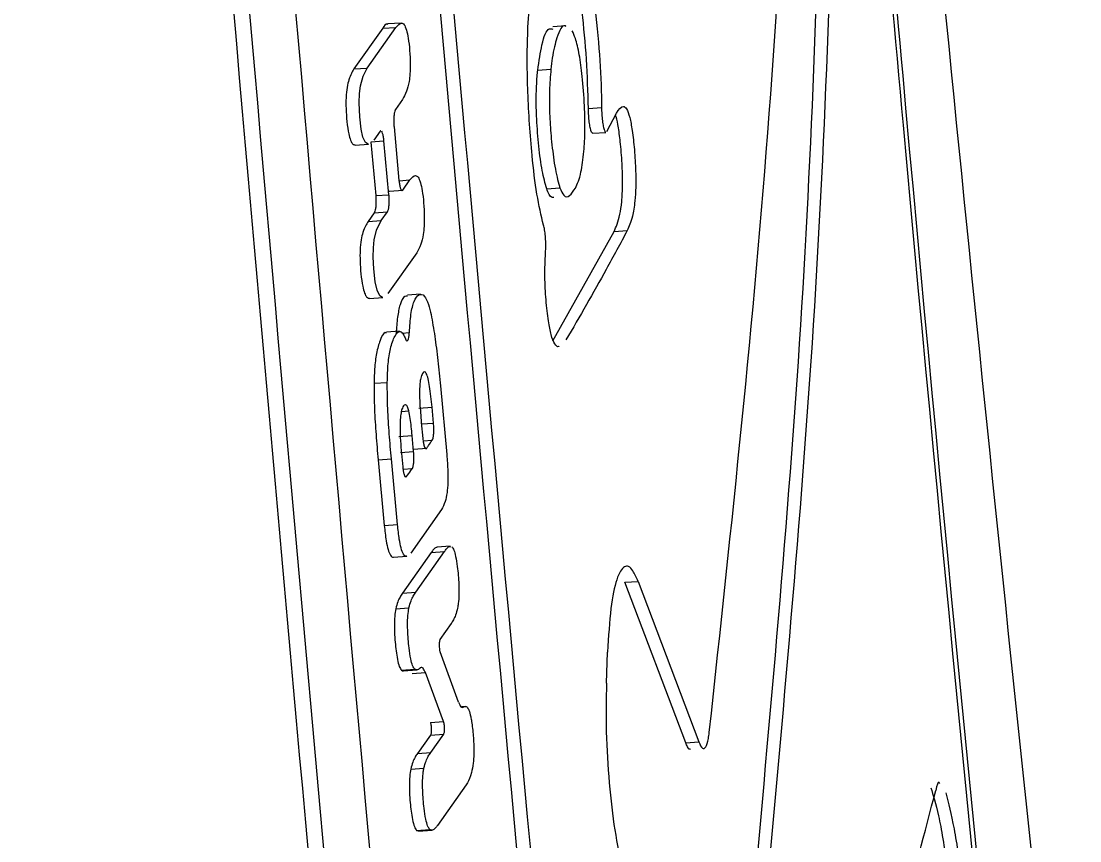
# Model space of a CAD drawing. Header units: millimetres. Extents: x -7720 to 6073, y -7402 to 5433.
# Drawn here: x 1649.54 to 1665.54, y -589.48 to -577.09 of the extents above; entities that cross this region are included whole.
import ezdxf

# ---------------------------------------------------------------- set-up
doc = ezdxf.new("R2010")
doc.units = ezdxf.units.MM
for name, color, linetype in [('DIKOM_ОБЪЕКТ', 7, 'Continuous'), ('DIKOM_РАЗМЕР_ЗОНА', 7, 'Continuous'), ('DIKOM_РАЗМЕР_ОБЪЕКТА', 7, 'Continuous')]:
    doc.layers.add(name, color=color, linetype=linetype)
doc.styles.add('style1', font='arial.ttf', dxfattribs={"width": 0.8})
doc.dimstyles.new('1-50', dxfattribs={"dimtxt": 300, "dimasz": 200, "dimexe": 100, "dimexo": 0, "dimgap": 100, "dimtad": 1, "dimtxsty": 'style1', "dimcen": 200, "dimclrd": 7, "dimclre": 7, "dimclrt": 7, "dimadec": 1, "dimazin": 2, "dimtfac": 1, "dimtmove": 0, "dimatfit": 2, "dimfxl": 0, "dimlwd": 25, "dimlwe": 18, "dimarcsym": 0})

# ---------------------------------------------------------------- blocks, each defined once
blk = doc.blocks.new('*D1')
at = {"layer": 'Defpoints', "color": 0, "transparency": 16777216}
for p in [(-3938.714, 77.288), (4572.676, -275.211), (4572.676, -6577.897)]:
    blk.add_point(p, dxfattribs=at)
at = {"layer": 'DIKOM_РАЗМЕР_ОБЪЕКТА', "color": 7, "lineweight": 18, "transparency": 16777216}
for p, q in [((-3938.714, 77.288), (-3938.714, -6677.897)), ((4572.676, -275.211), (4572.676, -6677.897))]:
    blk.add_line(p, q, dxfattribs=at)
at = {"layer": 'DIKOM_РАЗМЕР_ОБЪЕКТА', "color": 7, "lineweight": 25, "transparency": 16777216}
blk.add_line((-3738.714, -6577.897), (4372.676, -6577.897), dxfattribs=at)
at = {"layer": 'DIKOM_РАЗМЕР_ОБЪЕКТА', "color": 7, "transparency": 16777216}
for points in [[(-3738.714, -6544.563), (-3738.714, -6611.23), (-3938.714, -6577.897)], [(4372.676, -6544.563), (4372.676, -6611.23), (4572.676, -6577.897)]]:
    blk.add_solid(points, dxfattribs=at)
at = {"layer": 'DIKOM_РАЗМЕР_ОБЪЕКТА', "color": 7, "transparency": 16777216, "insert": (316.981, -6324.725), "char_height": 300, "attachment_point": 5, "style": 'style1'}
blk.add_mtext('8500', dxfattribs=at)
blk = doc.blocks.new('*D2')
at = {"layer": 'Defpoints', "color": 0, "transparency": 16777216}
for p in [(-2365.162, 5433.022), (-7269.562, -6016.09), (1800.959, -6016.09)]:
    blk.add_point(p, dxfattribs=at)
at = {"layer": 'DIKOM_РАЗМЕР_ЗОНА', "color": 7, "lineweight": 18, "transparency": 16777216}
for p, q in [((-2365.162, 5433.022), (-7369.562, 5433.022)), ((1800.959, -6016.09), (-7369.562, -6016.09))]:
    blk.add_line(p, q, dxfattribs=at)
at = {"layer": 'DIKOM_РАЗМЕР_ЗОНА', "color": 7, "lineweight": 25, "transparency": 16777216}
blk.add_line((-7269.562, 5233.022), (-7269.562, -5816.09), dxfattribs=at)
at = {"layer": 'DIKOM_РАЗМЕР_ЗОНА', "color": 7, "transparency": 16777216}
for points in [[(-7302.895, 5233.022), (-7236.229, 5233.022), (-7269.562, 5433.022)], [(-7302.895, -5816.09), (-7236.229, -5816.09), (-7269.562, -6016.09)]]:
    blk.add_solid(points, dxfattribs=at)
at = {"layer": 'DIKOM_РАЗМЕР_ЗОНА', "color": 7, "transparency": 16777216, "insert": (-7522.734, -291.534), "char_height": 300, "attachment_point": 5, "rotation": 90, "style": 'style1'}
blk.add_mtext('11500', dxfattribs=at)
blk = doc.blocks.new('*D3')
at = {"layer": 'Defpoints', "color": 0, "transparency": 16777216}
for p in [(-5938.714, -432.437), (6072.676, -1006.937), (6072.676, -7302.437)]:
    blk.add_point(p, dxfattribs=at)
at = {"layer": 'DIKOM_РАЗМЕР_ЗОНА', "color": 7, "lineweight": 18, "transparency": 16777216}
for p, q in [((-5938.714, -432.437), (-5938.714, -7402.437)), ((6072.676, -1006.937), (6072.676, -7402.437))]:
    blk.add_line(p, q, dxfattribs=at)
at = {"layer": 'DIKOM_РАЗМЕР_ЗОНА', "color": 7, "lineweight": 25, "transparency": 16777216}
blk.add_line((-5738.714, -7302.437), (5872.676, -7302.437), dxfattribs=at)
at = {"layer": 'DIKOM_РАЗМЕР_ЗОНА', "color": 7, "transparency": 16777216}
for points in [[(-5738.714, -7269.103), (-5738.714, -7335.77), (-5938.714, -7302.437)], [(5872.676, -7269.103), (5872.676, -7335.77), (6072.676, -7302.437)]]:
    blk.add_solid(points, dxfattribs=at)
at = {"layer": 'DIKOM_РАЗМЕР_ЗОНА', "color": 7, "transparency": 16777216, "insert": (66.981, -7049.265), "char_height": 300, "attachment_point": 5, "style": 'style1'}
blk.add_mtext('12000', dxfattribs=at)

msp = doc.modelspace()

# ---------------------------------------------------------------- linework, layer by layer
at = {"layer": 'DIKOM_ОБЪЕКТ', "color": 7, "linetype": 'Continuous', "lineweight": 15}
for p, q in [((1655.283, -577.117), (1655.083, -577.131)), ((1657.775, -577.158), (1657.575, -577.172)), ((1655.005, -577.196), (1654.57, -577.81)), ((1654.77, -577.797), (1655.205, -577.182)), ((1655.005, -577.196), (1655.205, -577.182)), ((1654.57, -577.81), (1654.77, -577.797)), ((1657.348, -577.828), (1657.548, -577.814)), ((1655.304, -578.27), (1655.196, -578.425)), ((1658.114, -578.407), (1658.313, -578.393)), ((1658.391, -578.758), (1658.541, -578.479)), ((1654.965, -578.752), (1654.87, -578.885)), ((1655.175, -578.683), (1655.25, -579.496)), ((1654.823, -578.912), (1655.023, -578.898)), ((1654.824, -578.919), (1654.898, -579.725)), ((1655.098, -579.711), (1655.023, -578.898)), ((1658.18, -578.783), (1658.379, -578.769)), ((1654.59, -578.962), (1654.79, -578.949)), ((1655.251, -579.5), (1655.416, -579.488)), ((1655.308, -579.643), (1655.416, -579.488)), ((1654.898, -579.725), (1655.098, -579.711)), ((1655.108, -579.657), (1655.308, -579.643)), ((1657.484, -579.622), (1657.683, -579.608)), ((1654.877, -579.984), (1654.782, -580.117)), ((1654.877, -579.984), (1655.077, -579.97)), ((1654.982, -580.103), (1655.077, -579.97)), ((1654.782, -580.117), (1654.982, -580.103)), ((1657.576, -581.921), (1658.502, -580.268)), ((1658.502, -580.268), (1658.701, -580.254)), ((1655.518, -580.589), (1655.084, -581.204)), ((1654.805, -581.28), (1655.005, -581.267)), ((1655.578, -581.215), (1655.379, -581.229)), ((1655.259, -581.776), (1655.059, -581.79)), ((1655.294, -581.803), (1655.407, -581.795)), ((1654.873, -582.561), (1655.073, -582.547)), ((1655.876, -582.6), (1655.972, -583.64)), ((1655.551, -582.935), (1655.75, -582.922)), ((1655.773, -583.164), (1655.75, -582.922)), ((1655.287, -582.987), (1655.4, -582.979)), ((1655.588, -583.154), (1655.611, -583.396)), ((1655.59, -583.176), (1655.773, -583.164)), ((1655.25, -583.364), (1655.45, -583.35)), ((1655.472, -583.592), (1655.45, -583.35)), ((1655.469, -583.556), (1655.669, -583.542)), ((1655.616, -583.432), (1655.753, -583.422)), ((1654.935, -583.718), (1655.135, -583.704)), ((1654.935, -583.718), (1655.028, -584.71)), ((1655.228, -584.696), (1655.135, -583.704)), ((1655.272, -583.606), (1655.472, -583.592)), ((1655.288, -583.623), (1655.306, -583.824)), ((1655.311, -583.86), (1655.451, -583.851)), ((1655.346, -583.972), (1655.365, -583.971)), ((1655.894, -584.468), (1655.428, -585.128)), ((1655.028, -584.71), (1655.228, -584.696)), ((1655.737, -585.119), (1655.303, -585.733)), ((1655.503, -585.719), (1655.937, -585.105)), ((1655.737, -585.119), (1655.937, -585.105)), ((1656.026, -585.025), (1655.826, -585.039)), ((1655.168, -585.189), (1655.368, -585.175)), ((1658.667, -585.569), (1658.866, -585.555)), ((1659.585, -587.996), (1658.667, -585.569)), ((1658.866, -585.555), (1659.784, -587.982)), ((1655.303, -585.733), (1655.503, -585.719)), ((1655.201, -585.969), (1655.401, -585.955)), ((1656.038, -586.193), (1655.87, -586.433)), ((1656.15, -587.383), (1655.871, -586.62)), ((1658.387, -587.092), (1658.404, -586.624)), ((1655.289, -586.897), (1655.489, -586.883)), ((1655.319, -586.908), (1655.519, -586.894)), ((1655.45, -586.948), (1655.65, -586.934)), ((1655.925, -587.675), (1655.65, -586.934)), ((1656.252, -587.445), (1656.198, -587.449)), ((1655.725, -587.689), (1655.925, -587.675)), ((1655.726, -587.88), (1655.53, -588.155)), ((1655.726, -587.88), (1655.926, -587.866)), ((1655.73, -588.142), (1655.926, -587.866)), ((1659.585, -587.996), (1659.784, -587.982)), ((1655.53, -588.155), (1655.73, -588.142)), ((1655.428, -588.391), (1655.628, -588.377)), ((1656.267, -588.628), (1655.834, -589.243)), ((1655.516, -589.319), (1655.717, -589.305)), ((1655.516, -589.319), (1655.546, -589.326)), ((1655.546, -589.33), (1655.746, -589.316))]:
    msp.add_line(p, q, dxfattribs=at)
at = {"layer": 'DIKOM_ОБЪЕКТ', "color": 7, "linetype": 'Continuous', "lineweight": 15, "flags": 128}
for points in [[(1654.789, -578.944), (1654.783, -578.949), (1654.744, -578.924), (1654.706, -578.841), (1654.679, -578.719), (1654.658, -578.533), (1654.648, -578.323), (1654.654, -578.182), (1654.668, -578.064), (1654.707, -577.919), (1654.77, -577.797), (1654.77, -577.797)], [(1655.005, -581.263), (1655, -581.267), (1654.959, -581.241), (1654.92, -581.155), (1654.892, -581.029), (1654.87, -580.834), (1654.861, -580.656), (1654.864, -580.513), (1654.877, -580.391), (1654.91, -580.249), (1654.982, -580.103), (1654.982, -580.103)]]:
    msp.add_lwpolyline(points, dxfattribs=at)
at = {"layer": 'DIKOM_ОБЪЕКТ', "color": 7, "linetype": 'Continuous', "lineweight": 15}
for points, knots in [([(1651.505, -562.594), (1652.447, -573.51), (1655.636, -610.457), (1659.558, -647.354), (1662.321, -673.35)], [0, 0, 0, 0, 0.295436, 1, 1, 1, 1]), ([(1651.746, -562.594), (1652.679, -573.42), (1655.853, -610.279), (1659.776, -647.086), (1662.546, -673.082)], [0, 0, 0, 0, 0.2937248, 1, 1, 1, 1]), ([(1652.454, -562.594), (1653.357, -573.153), (1656.489, -609.745), (1660.413, -646.283), (1663.205, -672.277)], [0, 0, 0, 0, 0.288549, 1, 1, 1, 1]), ([(1665.063, -667.1), (1663.679, -654.488), (1660.913, -629.266), (1657.424, -594.429), (1655.449, -572.196), (1654.597, -562.594)], [0, 0, 0, 0, 0.362286, 0.724572, 1, 1, 1, 1]), ([(1654.798, -562.594), (1655.649, -572.185), (1657.623, -594.409), (1661.111, -629.242), (1663.879, -654.471), (1665.262, -667.086)], [0, 0, 0, 0, 0.275129, 0.637564, 1, 1, 1, 1]), ([(1671.767, -657.179), (1670.133, -644.106), (1666.867, -617.959), (1663.493, -586.42), (1661.941, -567.949), (1661.49, -562.594)], [0, 0, 0, 0, 0.4152222, 0.8304415, 1, 1, 1, 1]), ([(1671.82, -656.922), (1670.183, -643.85), (1666.909, -617.704), (1663.539, -586.25), (1661.995, -567.865), (1661.553, -562.594)], [0, 0, 0, 0, 0.4163411, 0.8326791, 1, 1, 1, 1]), ([(1675.905, -673.036), (1675.448, -670.199), (1674.4, -663.695), (1672.837, -653.325), (1671.202, -641.952), (1669.634, -630.39), (1668.132, -618.653), (1666.7, -606.748), (1665.339, -594.687), (1664.057, -582.473), (1662.999, -571.772), (1662.404, -565.105), (1662.179, -562.594)], [0, 0, 0, 0, 0.081496, 0.186806, 0.29255, 0.398703, 0.505243, 0.612145, 0.719386, 0.826945, 0.934799, 1, 1, 1, 1]), ([(1659.941, -587.84), (1660.279, -584.72), (1660.954, -578.477), (1661.209, -572.258), (1661.337, -569.147)], [0, 0, 0, 0, 0.499781, 1, 1, 1, 1]), ([(1661.696, -572.015), (1661.619, -574.959), (1661.465, -580.85), (1660.931, -586.764), (1660.664, -589.722)], [0, 0, 0, 0, 0.499801, 1, 1, 1, 1]), ([(1660.863, -589.708), (1661.13, -586.752), (1661.664, -580.838), (1661.818, -574.948), (1661.895, -572.002)], [0, 0, 0, 0, 0.499802, 1, 1, 1, 1]), ([(1658.114, -578.407), (1658.106, -578.159), (1658.092, -577.664), (1658.022, -576.922), (1657.955, -576.521), (1657.921, -576.318)], [0, 0, 0, 0, 0.331961, 0.662613, 1, 1, 1, 1]), ([(1658.12, -576.304), (1658.145, -576.446), (1658.207, -576.8), (1658.276, -577.469), (1658.308, -578.047), (1658.312, -578.338), (1658.313, -578.393)], [0, 0, 0, 0, 0.2410635, 0.6019757, 0.9249907, 1, 1, 1, 1]), ([(1657.435, -580.17), (1657.401, -580.023), (1657.331, -579.73), (1657.248, -579.022), (1657.188, -578.171), (1657.186, -577.331), (1657.217, -576.9), (1657.229, -576.733)], [0, 0, 0, 0, 0.170211, 0.339538, 0.593568, 0.841855, 1, 1, 1, 1]), ([(1655.083, -577.137), (1655.079, -577.135), (1655.052, -577.123), (1655.027, -577.162), (1655.005, -577.196)], [0, 0, 0, 0, 0.129527, 1, 1, 1, 1]), ([(1655.205, -577.182), (1655.232, -577.149), (1655.271, -577.101), (1655.327, -577.132), (1655.363, -577.209), (1655.393, -577.352), (1655.413, -577.533), (1655.423, -577.723), (1655.418, -577.886), (1655.4, -578.032), (1655.362, -578.173), (1655.325, -578.235), (1655.304, -578.27)], [0, 0, 0, 0, 0.190724, 0.272121, 0.354348, 0.426176, 0.512754, 0.603454, 0.668452, 0.733254, 0.844599, 1, 1, 1, 1]), ([(1657.776, -577.171), (1657.771, -577.167), (1657.72, -577.128), (1657.646, -577.295), (1657.577, -577.557), (1657.554, -577.757), (1657.548, -577.814)], [0, 0, 0, 0, 0.050102, 0.520947, 0.865178, 1, 1, 1, 1]), ([(1657.348, -577.828), (1657.368, -577.692), (1657.411, -577.388), (1657.496, -577.183), (1657.558, -577.204), (1657.578, -577.21)], [0, 0, 0, 0, 0.353264, 0.792836, 1, 1, 1, 1]), ([(1658.046, -579.058), (1658.053, -578.955), (1658.066, -578.747), (1658.057, -578.341), (1658.026, -577.942), (1657.978, -577.582), (1657.924, -577.35), (1657.886, -577.27), (1657.871, -577.237)], [0, 0, 0, 0, 0.1670741, 0.3348004, 0.5394949, 0.7067972, 0.8749, 1, 1, 1, 1]), ([(1654.57, -577.81), (1654.543, -577.855), (1654.504, -577.918), (1654.465, -578.083), (1654.448, -578.235), (1654.448, -578.421), (1654.462, -578.612), (1654.485, -578.784), (1654.517, -578.894), (1654.551, -578.957), (1654.576, -578.956), (1654.59, -578.956)], [0, 0, 0, 0, 0.230651, 0.329855, 0.430093, 0.517515, 0.623946, 0.735563, 0.814942, 0.894048, 1, 1, 1, 1]), ([(1657.484, -579.622), (1657.46, -579.537), (1657.413, -579.367), (1657.362, -578.984), (1657.33, -578.593), (1657.322, -578.222), (1657.334, -577.98), (1657.345, -577.86), (1657.348, -577.828)], [0, 0, 0, 0, 0.203467, 0.407355, 0.609531, 0.774178, 0.93862, 1, 1, 1, 1]), ([(1657.548, -577.814), (1657.539, -577.919), (1657.521, -578.129), (1657.526, -578.51), (1657.553, -578.888), (1657.597, -579.257), (1657.647, -579.491), (1657.678, -579.59), (1657.683, -579.608)], [0, 0, 0, 0, 0.188227, 0.377912, 0.541353, 0.737343, 0.951903, 1, 1, 1, 1]), ([(1655.196, -578.425), (1655.195, -578.427), (1655.189, -578.436), (1655.18, -578.466), (1655.173, -578.522), (1655.17, -578.59), (1655.172, -578.646), (1655.175, -578.676), (1655.175, -578.683)], [0, 0, 0, 0, 0.070235, 0.286845, 0.50335, 0.718828, 0.932925, 1, 1, 1, 1]), ([(1658.18, -578.782), (1658.177, -578.782), (1658.168, -578.779), (1658.153, -578.747), (1658.137, -578.681), (1658.124, -578.591), (1658.116, -578.495), (1658.114, -578.434), (1658.114, -578.407)], [0, 0, 0, 0, 0.108527, 0.294662, 0.48087, 0.666713, 0.852212, 1, 1, 1, 1]), ([(1658.313, -578.393), (1658.314, -578.427), (1658.315, -578.496), (1658.325, -578.596), (1658.339, -578.682), (1658.355, -578.742), (1658.37, -578.77), (1658.377, -578.766), (1658.379, -578.765)], [0, 0, 0, 0, 0.185286, 0.370937, 0.556536, 0.742276, 0.928259, 1, 1, 1, 1]), ([(1658.541, -578.479), (1658.574, -578.426), (1658.622, -578.351), (1658.691, -578.4), (1658.738, -578.522), (1658.78, -578.747), (1658.811, -579.033), (1658.83, -579.334), (1658.831, -579.605), (1658.816, -579.849), (1658.774, -580.093), (1658.729, -580.193), (1658.701, -580.254)], [0, 0, 0, 0, 0.188866, 0.268756, 0.349467, 0.420162, 0.504286, 0.593274, 0.661032, 0.728685, 0.835275, 1, 1, 1, 1]), ([(1658.502, -580.268), (1658.534, -580.197), (1658.579, -580.095), (1658.621, -579.826), (1658.634, -579.572), (1658.627, -579.261), (1658.604, -578.962), (1658.572, -578.706), (1658.544, -578.558), (1658.528, -578.518), (1658.524, -578.51)], [0, 0, 0, 0, 0.277035, 0.400973, 0.526199, 0.634444, 0.770903, 0.881641, 0.974952, 1, 1, 1, 1]), ([(1654.975, -578.745), (1654.975, -578.745), (1654.971, -578.742), (1654.968, -578.747), (1654.965, -578.752)], [0, 0, 0, 0, 0.10078, 1, 1, 1, 1]), ([(1655.023, -578.898), (1655.021, -578.876), (1655.016, -578.833), (1655.003, -578.78), (1654.994, -578.762), (1654.989, -578.753)], [0, 0, 0, 0, 0.332449, 0.66555, 1, 1, 1, 1]), ([(1657.917, -579.611), (1657.932, -579.58), (1657.963, -579.518), (1658.011, -579.354), (1658.033, -579.17), (1658.046, -579.058)], [0, 0, 0, 0, 0.289953, 0.571564, 1, 1, 1, 1]), ([(1655.25, -579.496), (1655.253, -579.518), (1655.258, -579.562), (1655.27, -579.613), (1655.284, -579.645), (1655.297, -579.654), (1655.305, -579.646), (1655.308, -579.643)], [0, 0, 0, 0, 0.212412, 0.42549, 0.638793, 0.853713, 1, 1, 1, 1]), ([(1655.416, -579.488), (1655.444, -579.454), (1655.483, -579.407), (1655.539, -579.438), (1655.575, -579.515), (1655.605, -579.656), (1655.625, -579.837), (1655.635, -580.025), (1655.631, -580.193), (1655.614, -580.343), (1655.577, -580.49), (1655.54, -580.552), (1655.518, -580.589)], [0, 0, 0, 0, 0.192483, 0.272692, 0.353773, 0.425006, 0.510176, 0.600028, 0.666787, 0.733421, 0.841051, 1, 1, 1, 1]), ([(1655.077, -579.97), (1655.077, -579.969), (1655.082, -579.962), (1655.09, -579.939), (1655.099, -579.887), (1655.103, -579.821), (1655.102, -579.76), (1655.099, -579.724), (1655.098, -579.711)], [0, 0, 0, 0, 0.017992, 0.234675, 0.451302, 0.667014, 0.881427, 1, 1, 1, 1]), ([(1655.108, -579.657), (1655.107, -579.657), (1655.104, -579.662), (1655.1, -579.662), (1655.097, -579.661)], [0, 0, 0, 0, 0.193251, 1, 1, 1, 1]), ([(1657.59, -579.752), (1657.588, -579.752), (1657.567, -579.764), (1657.53, -579.738), (1657.496, -579.652), (1657.484, -579.622)], [0, 0, 0, 0, 0.032732, 0.654458, 1, 1, 1, 1]), ([(1657.683, -579.608), (1657.702, -579.651), (1657.752, -579.763), (1657.833, -579.736), (1657.888, -579.654), (1657.917, -579.611)], [0, 0, 0, 0, 0.232056, 0.5964173, 1, 1, 1, 1]), ([(1654.898, -579.725), (1654.899, -579.733), (1654.901, -579.763), (1654.903, -579.819), (1654.9, -579.886), (1654.893, -579.942), (1654.884, -579.972), (1654.878, -579.981), (1654.877, -579.984)], [0, 0, 0, 0, 0.072257, 0.284773, 0.497756, 0.71167, 0.926956, 1, 1, 1, 1]), ([(1654.782, -580.117), (1654.755, -580.161), (1654.716, -580.224), (1654.677, -580.388), (1654.66, -580.54), (1654.66, -580.725), (1654.674, -580.914), (1654.697, -581.087), (1654.728, -581.204), (1654.765, -581.273), (1654.79, -581.275), (1654.805, -581.276)], [0, 0, 0, 0, 0.2284224, 0.3262978, 0.4252084, 0.5115189, 0.6159173, 0.7261405, 0.807278, 0.8882526, 1, 1, 1, 1]), ([(1657.467, -580.584), (1657.468, -580.554), (1657.471, -580.492), (1657.468, -580.387), (1657.459, -580.287), (1657.447, -580.214), (1657.438, -580.181), (1657.435, -580.17)], [0, 0, 0, 0, 0.221711, 0.444104, 0.666021, 0.887591, 1, 1, 1, 1]), ([(1658.701, -580.254), (1658.597, -580.449), (1658.302, -580.999), (1657.982, -581.551), (1657.775, -581.907)], [0, 0, 0, 0, 0.354505, 1, 1, 1, 1]), ([(1657.669, -582), (1657.667, -582.003), (1657.647, -582.022), (1657.605, -581.975), (1657.551, -581.85), (1657.504, -581.607), (1657.47, -581.302), (1657.453, -580.963), (1657.458, -580.724), (1657.465, -580.612), (1657.467, -580.584)], [0, 0, 0, 0, 0.022838, 0.175638, 0.330087, 0.463097, 0.632001, 0.804867, 0.951568, 1, 1, 1, 1]), ([(1655.38, -581.244), (1655.366, -581.243), (1655.325, -581.24), (1655.269, -581.34), (1655.225, -581.552), (1655.213, -581.724), (1655.207, -581.809)], [0, 0, 0, 0, 0.177873, 0.515719, 0.758425, 1, 1, 1, 1]), ([(1655.407, -581.795), (1655.414, -581.699), (1655.427, -581.505), (1655.479, -581.296), (1655.551, -581.207), (1655.627, -581.214), (1655.692, -581.347), (1655.722, -581.471), (1655.735, -581.524)], [0, 0, 0, 0, 0.162558, 0.326411, 0.523483, 0.734447, 0.884624, 1, 1, 1, 1]), ([(1655.735, -581.524), (1655.755, -581.631), (1655.794, -581.844), (1655.838, -582.218), (1655.863, -582.472), (1655.876, -582.6)], [0, 0, 0, 0, 0.332986, 0.6643, 1, 1, 1, 1]), ([(1655.06, -581.8), (1655.054, -581.798), (1655.019, -581.786), (1654.966, -581.901), (1654.909, -582.083), (1654.879, -582.321), (1654.875, -582.488), (1654.873, -582.561)], [0, 0, 0, 0, 0.064364, 0.363956, 0.621633, 0.834782, 1, 1, 1, 1]), ([(1655.073, -582.547), (1655.076, -582.45), (1655.082, -582.256), (1655.123, -582.006), (1655.187, -581.836), (1655.258, -581.75), (1655.315, -581.809), (1655.34, -581.871), (1655.348, -581.891)], [0, 0, 0, 0, 0.167438, 0.335219, 0.555342, 0.788357, 0.932219, 1, 1, 1, 1]), ([(1655.348, -581.891), (1655.352, -581.899), (1655.36, -581.918), (1655.374, -581.925), (1655.388, -581.91), (1655.399, -581.871), (1655.405, -581.828), (1655.406, -581.801), (1655.407, -581.795)], [0, 0, 0, 0, 0.1527486, 0.3504227, 0.5486289, 0.7475436, 0.9460705, 1, 1, 1, 1]), ([(1655.75, -582.922), (1655.739, -582.813), (1655.723, -582.658), (1655.691, -582.488), (1655.665, -582.407), (1655.635, -582.38), (1655.606, -582.409), (1655.581, -582.468), (1655.566, -582.561), (1655.561, -582.644), (1655.56, -582.693), (1655.56, -582.706)], [0, 0, 0, 0, 0.252568, 0.360229, 0.469049, 0.564057, 0.678252, 0.800708, 0.886332, 0.972187, 1, 1, 1, 1]), ([(1654.873, -582.561), (1654.874, -582.691), (1654.876, -582.95), (1654.902, -583.339), (1654.924, -583.591), (1654.935, -583.718)], [0, 0, 0, 0, 0.334585, 0.66488, 1, 1, 1, 1]), ([(1655.135, -583.704), (1655.124, -583.579), (1655.102, -583.329), (1655.076, -582.94), (1655.074, -582.68), (1655.073, -582.547)], [0, 0, 0, 0, 0.3305248, 0.6596618, 1, 1, 1, 1]), ([(1655.56, -582.706), (1655.562, -582.758), (1655.564, -582.86), (1655.576, -583.01), (1655.584, -583.106), (1655.588, -583.154)], [0, 0, 0, 0, 0.3481239, 0.6727859, 1, 1, 1, 1]), ([(1655.4, -582.979), (1655.393, -582.956), (1655.38, -582.911), (1655.36, -582.887), (1655.332, -582.887), (1655.305, -582.919), (1655.28, -583.002), (1655.268, -583.104), (1655.264, -583.25), (1655.271, -583.428), (1655.282, -583.56), (1655.288, -583.623)], [0, 0, 0, 0, 0.0837291, 0.1673588, 0.2278273, 0.3941556, 0.49279, 0.5920769, 0.6827277, 0.846934, 1, 1, 1, 1]), ([(1655.45, -583.35), (1655.445, -583.306), (1655.437, -583.218), (1655.422, -583.089), (1655.407, -583.016), (1655.4, -582.979)], [0, 0, 0, 0, 0.334606, 0.661786, 1, 1, 1, 1]), ([(1655.753, -583.422), (1655.753, -583.421), (1655.758, -583.414), (1655.766, -583.392), (1655.774, -583.34), (1655.778, -583.274), (1655.777, -583.212), (1655.774, -583.176), (1655.773, -583.164)], [0, 0, 0, 0, 0.017661, 0.234243, 0.450668, 0.666446, 0.880892, 1, 1, 1, 1]), ([(1655.611, -583.396), (1655.613, -583.418), (1655.618, -583.462), (1655.631, -583.513), (1655.645, -583.544), (1655.658, -583.553), (1655.666, -583.546), (1655.669, -583.542)], [0, 0, 0, 0, 0.212294, 0.425397, 0.638769, 0.853707, 1, 1, 1, 1]), ([(1655.669, -583.542), (1655.678, -583.529), (1655.706, -583.489), (1655.734, -583.449), (1655.753, -583.422)], [0, 0, 0, 0, 0.325356, 1, 1, 1, 1]), ([(1655.451, -583.851), (1655.452, -583.85), (1655.457, -583.843), (1655.465, -583.82), (1655.473, -583.768), (1655.477, -583.702), (1655.476, -583.641), (1655.473, -583.605), (1655.472, -583.592)], [0, 0, 0, 0, 0.017655, 0.234415, 0.45122, 0.666868, 0.881318, 1, 1, 1, 1]), ([(1655.972, -583.64), (1655.979, -583.723), (1655.99, -583.864), (1655.991, -584.067), (1655.977, -584.231), (1655.945, -584.379), (1655.913, -584.434), (1655.894, -584.468)], [0, 0, 0, 0, 0.222182, 0.377016, 0.532529, 0.719226, 1, 1, 1, 1]), ([(1655.306, -583.824), (1655.309, -583.846), (1655.314, -583.89), (1655.326, -583.941), (1655.341, -583.973), (1655.354, -583.982), (1655.362, -583.974), (1655.365, -583.971)], [0, 0, 0, 0, 0.212335, 0.425185, 0.638593, 0.853261, 1, 1, 1, 1]), ([(1655.365, -583.971), (1655.387, -583.941), (1655.415, -583.901), (1655.444, -583.861), (1655.451, -583.851)], [0, 0, 0, 0, 0.740877, 1, 1, 1, 1]), ([(1655.028, -584.71), (1655.036, -584.789), (1655.051, -584.925), (1655.084, -585.082), (1655.122, -585.169), (1655.152, -585.199), (1655.167, -585.188), (1655.168, -585.187)], [0, 0, 0, 0, 0.302659, 0.515272, 0.728776, 0.98187, 1, 1, 1, 1]), ([(1655.368, -585.17), (1655.365, -585.172), (1655.35, -585.184), (1655.319, -585.15), (1655.282, -585.062), (1655.25, -584.903), (1655.236, -584.773), (1655.228, -584.696)], [0, 0, 0, 0, 0.043795, 0.273567, 0.505157, 0.707045, 1, 1, 1, 1]), ([(1655.827, -585.045), (1655.821, -585.044), (1655.803, -585.04), (1655.773, -585.072), (1655.749, -585.103), (1655.737, -585.119)], [0, 0, 0, 0, 0.175415, 0.58598, 1, 1, 1, 1]), ([(1655.937, -585.105), (1655.949, -585.089), (1655.973, -585.057), (1656.003, -585.026), (1656.021, -585.03), (1656.027, -585.031)], [0, 0, 0, 0, 0.424305, 0.834142, 1, 1, 1, 1]), ([(1656.05, -585.033), (1656.061, -585.046), (1656.081, -585.072), (1656.11, -585.179), (1656.137, -585.358), (1656.155, -585.56), (1656.158, -585.756), (1656.15, -585.878), (1656.14, -585.936), (1656.137, -585.958)], [0, 0, 0, 0, 0.129647, 0.259723, 0.414803, 0.653591, 0.785282, 0.917698, 1, 1, 1, 1]), ([(1658.866, -585.555), (1658.84, -585.497), (1658.77, -585.34), (1658.655, -585.293), (1658.538, -585.492), (1658.444, -585.935), (1658.418, -586.39), (1658.404, -586.624)], [0, 0, 0, 0, 0.1279784, 0.3427335, 0.557801, 0.7731823, 1, 1, 1, 1]), ([(1655.303, -585.733), (1655.291, -585.752), (1655.266, -585.789), (1655.23, -585.858), (1655.211, -585.932), (1655.201, -585.969)], [0, 0, 0, 0, 0.337724, 0.66493, 1, 1, 1, 1]), ([(1655.401, -585.955), (1655.411, -585.917), (1655.431, -585.843), (1655.467, -585.774), (1655.491, -585.738), (1655.503, -585.719)], [0, 0, 0, 0, 0.341642, 0.669437, 1, 1, 1, 1]), ([(1655.489, -586.883), (1655.478, -586.869), (1655.456, -586.839), (1655.425, -586.723), (1655.398, -586.538), (1655.381, -586.333), (1655.379, -586.14), (1655.388, -586.026), (1655.398, -585.973), (1655.401, -585.955)], [0, 0, 0, 0, 0.135223, 0.270961, 0.43532, 0.672985, 0.802751, 0.93308, 1, 1, 1, 1]), ([(1656.137, -585.958), (1656.127, -585.996), (1656.108, -586.07), (1656.073, -586.138), (1656.05, -586.175), (1656.038, -586.193)], [0, 0, 0, 0, 0.3422139, 0.6696523, 1, 1, 1, 1]), ([(1655.201, -585.969), (1655.195, -586.005), (1655.183, -586.078), (1655.178, -586.234), (1655.187, -586.439), (1655.208, -586.64), (1655.239, -586.799), (1655.266, -586.871), (1655.283, -586.89), (1655.289, -586.897)], [0, 0, 0, 0, 0.128089, 0.2567393, 0.4136198, 0.6543161, 0.7907694, 0.9278858, 1, 1, 1, 1]), ([(1655.87, -586.433), (1655.87, -586.434), (1655.867, -586.439), (1655.863, -586.453), (1655.859, -586.481), (1655.858, -586.515), (1655.859, -586.551), (1655.862, -586.585), (1655.867, -586.607), (1655.87, -586.617), (1655.871, -586.62)], [0, 0, 0, 0, 0.0431448, 0.1942108, 0.3451746, 0.495413, 0.6446347, 0.7932901, 0.9417073, 1, 1, 1, 1]), ([(1655.289, -586.897), (1655.298, -586.904), (1655.308, -586.911), (1655.317, -586.908), (1655.319, -586.907)], [0, 0, 0, 0, 0.8638, 1, 1, 1, 1]), ([(1655.569, -586.866), (1655.561, -586.873), (1655.544, -586.887), (1655.518, -586.899), (1655.499, -586.889), (1655.489, -586.883)], [0, 0, 0, 0, 0.3099215, 0.6516651, 1, 1, 1, 1]), ([(1655.65, -586.934), (1655.638, -586.908), (1655.614, -586.856), (1655.586, -586.851), (1655.571, -586.863), (1655.569, -586.866)], [0, 0, 0, 0, 0.451103, 0.902897, 1, 1, 1, 1]), ([(1658.387, -587.092), (1658.383, -587.335), (1658.375, -587.821), (1658.422, -588.612), (1658.508, -589.332), (1658.614, -589.863), (1658.688, -590.075), (1658.718, -590.16)], [0, 0, 0, 0, 0.214259, 0.428602, 0.642587, 0.856485, 1, 1, 1, 1]), ([(1656.15, -587.383), (1656.162, -587.41), (1656.186, -587.465), (1656.211, -587.46), (1656.223, -587.457)], [0, 0, 0, 0, 0.488774, 1, 1, 1, 1]), ([(1656.223, -587.457), (1656.228, -587.454), (1656.239, -587.447), (1656.257, -587.443), (1656.269, -587.449), (1656.277, -587.453)], [0, 0, 0, 0, 0.298325, 0.596532, 1, 1, 1, 1]), ([(1656.277, -587.453), (1656.287, -587.466), (1656.308, -587.493), (1656.332, -587.581), (1656.349, -587.679), (1656.367, -587.813), (1656.381, -587.982), (1656.383, -588.167), (1656.372, -588.324), (1656.34, -588.488), (1656.301, -588.576), (1656.273, -588.619), (1656.267, -588.628)], [0, 0, 0, 0, 0.087413, 0.175227, 0.226307, 0.293174, 0.427924, 0.518806, 0.609918, 0.730088, 0.947232, 1, 1, 1, 1]), ([(1655.725, -587.689), (1655.727, -587.695), (1655.731, -587.708), (1655.736, -587.738), (1655.739, -587.773), (1655.739, -587.809), (1655.737, -587.841), (1655.733, -587.866), (1655.729, -587.877), (1655.726, -587.88), (1655.726, -587.88)], [0, 0, 0, 0, 0.127733, 0.272782, 0.417249, 0.561477, 0.70605, 0.851173, 0.997427, 1, 1, 1, 1]), ([(1655.926, -587.866), (1655.927, -587.865), (1655.929, -587.86), (1655.934, -587.847), (1655.938, -587.819), (1655.939, -587.785), (1655.938, -587.749), (1655.934, -587.715), (1655.93, -587.69), (1655.926, -587.679), (1655.925, -587.675)], [0, 0, 0, 0, 0.0377452, 0.1845633, 0.3313691, 0.4775116, 0.6226152, 0.7670689, 0.9110956, 1, 1, 1, 1]), ([(1659.784, -587.982), (1659.802, -588.022), (1659.839, -588.1), (1659.89, -588.074), (1659.923, -587.971), (1659.937, -587.871), (1659.941, -587.84)], [0, 0, 0, 0, 0.289831, 0.579931, 0.870208, 1, 1, 1, 1]), ([(1659.658, -588.086), (1659.654, -588.089), (1659.64, -588.102), (1659.614, -588.065), (1659.594, -588.017), (1659.585, -587.996)], [0, 0, 0, 0, 0.179289, 0.638098, 1, 1, 1, 1]), ([(1655.53, -588.155), (1655.517, -588.174), (1655.493, -588.211), (1655.457, -588.28), (1655.437, -588.354), (1655.428, -588.391)], [0, 0, 0, 0, 0.337895, 0.664999, 1, 1, 1, 1]), ([(1655.628, -588.377), (1655.638, -588.339), (1655.658, -588.265), (1655.693, -588.196), (1655.718, -588.16), (1655.73, -588.142)], [0, 0, 0, 0, 0.341861, 0.669516, 1, 1, 1, 1]), ([(1655.428, -588.391), (1655.422, -588.427), (1655.41, -588.499), (1655.405, -588.656), (1655.414, -588.861), (1655.435, -589.062), (1655.466, -589.221), (1655.494, -589.293), (1655.511, -589.312), (1655.516, -589.319)], [0, 0, 0, 0, 0.1280843, 0.2567299, 0.4135867, 0.6542741, 0.7907388, 0.9277847, 1, 1, 1, 1]), ([(1655.717, -589.305), (1655.705, -589.29), (1655.683, -589.261), (1655.652, -589.145), (1655.625, -588.96), (1655.608, -588.755), (1655.606, -588.562), (1655.615, -588.448), (1655.624, -588.395), (1655.628, -588.377)], [0, 0, 0, 0, 0.135222, 0.270978, 0.435399, 0.673051, 0.802791, 0.933169, 1, 1, 1, 1]), ([(1663.29, -588.673), (1663.328, -588.79), (1663.406, -589.023), (1663.539, -589.837), (1663.64, -590.646), (1663.692, -591.152), (1663.705, -591.272)], [0, 0, 0, 0, 0.301899, 0.603723, 0.905476, 1, 1, 1, 1]), ([(1663.429, -588.611), (1663.426, -588.605), (1663.399, -588.56), (1663.381, -588.643), (1663.366, -588.714)], [0, 0, 0, 0, 0.12935, 1, 1, 1, 1]), ([(1661.814, -593.592), (1661.951, -593.249), (1662.606, -591.614), (1663.031, -589.994), (1663.366, -588.714)], [0, 0, 0, 0, 0.210075, 1, 1, 1, 1]), ([(1663.903, -591.258), (1663.862, -590.88), (1663.78, -590.124), (1663.645, -589.223), (1663.564, -588.909), (1663.524, -588.752)], [0, 0, 0, 0, 0.333277, 0.666614, 1, 1, 1, 1]), ([(1655.834, -589.243), (1655.821, -589.258), (1655.797, -589.29), (1655.758, -589.322), (1655.73, -589.311), (1655.717, -589.305)], [0, 0, 0, 0, 0.328938, 0.660121, 1, 1, 1, 1])]:
    msp.add_open_spline(points, degree=3, knots=knots, dxfattribs=at)

# ---------------------------------------------------------------- dimensions: what is measured, and where the dimension line sits
at = {"layer": 'DIKOM_РАЗМЕР_ЗОНА'}
dim = msp.add_linear_dim(base=(-7269.562, -6016.09), p1=(-2365.162, 5433.022), p2=(1800.959, -6016.09), angle=90, text='11500', dimstyle='1-50', dxfattribs=at)
dim.commit()
dim.dimension.update_dxf_attribs({"geometry": '*D2', "text_midpoint": (-7269.562, -291.534), "dimtype": 160})
dim = msp.add_linear_dim(base=(6072.676, -7302.437), p1=(-5938.714, -432.437), p2=(6072.676, -1006.937), text='12000', dimstyle='1-50', dxfattribs=at)
dim.commit()
dim.dimension.update_dxf_attribs({"geometry": '*D3', "text_midpoint": (66.981, -7302.437), "dimtype": 160})
at = {"layer": 'DIKOM_РАЗМЕР_ОБЪЕКТА'}
dim = msp.add_linear_dim(base=(4572.676, -6577.897), p1=(-3938.714, 77.288), p2=(4572.676, -275.211), text='8500', dimstyle='1-50', dxfattribs=at)
dim.commit()
dim.dimension.update_dxf_attribs({"geometry": '*D1', "text_midpoint": (316.981, -6577.897), "dimtype": 160})

doc.saveas('drawing.dxf')
